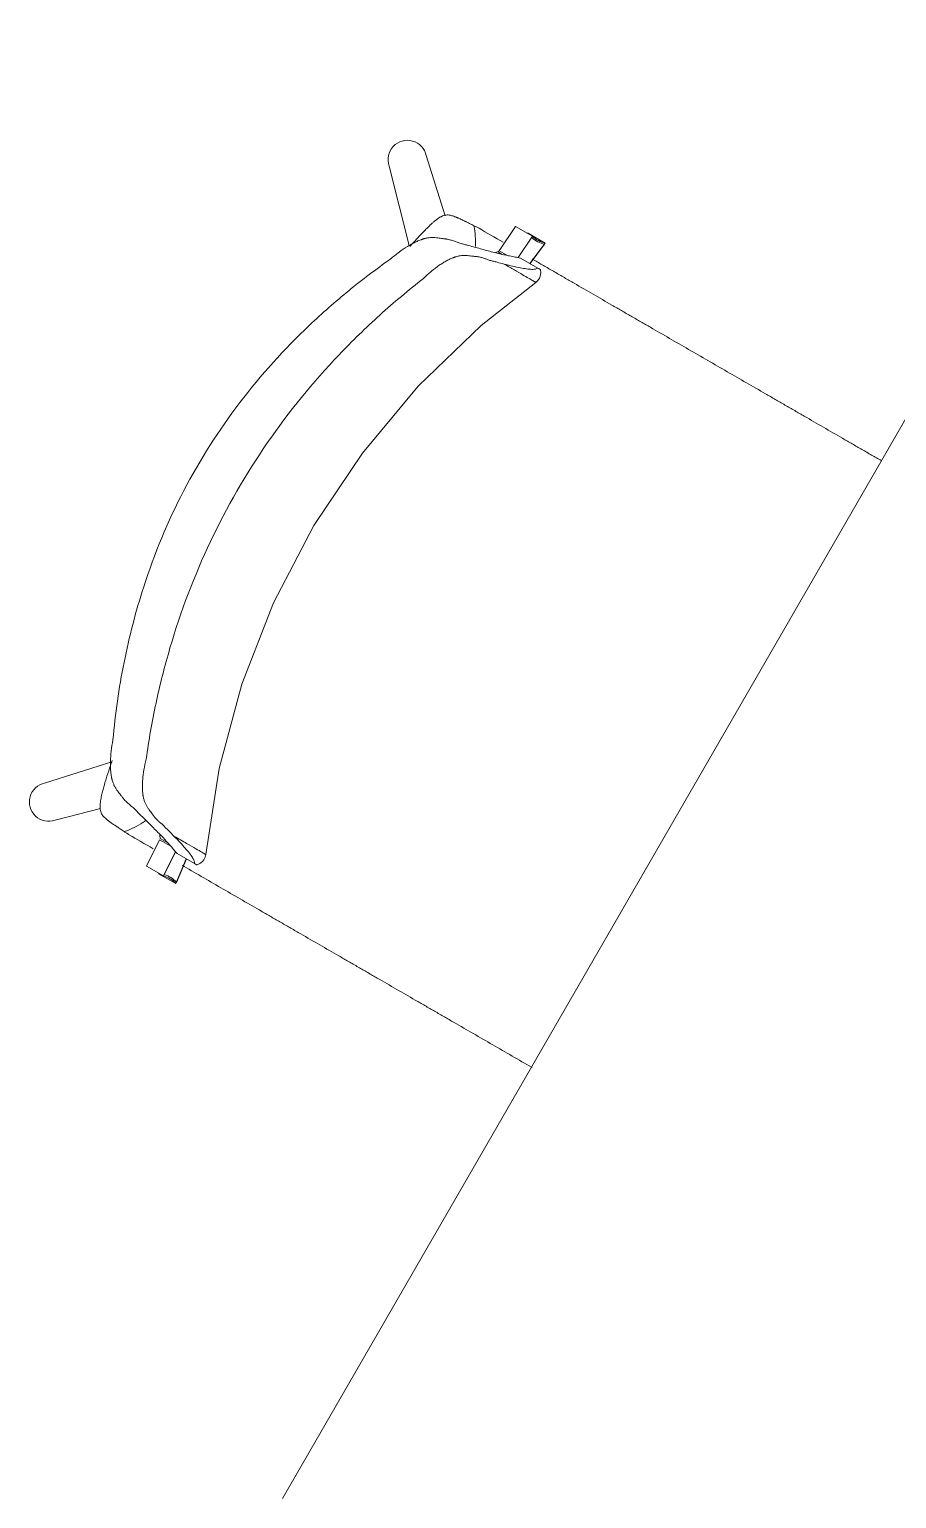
# Model space of a CAD drawing. Header units: millimetres. Extents: x 155927 to 295199, y -4084 to 97293.
# Drawn here: x 179725 to 180313, y 21008 to 22004 of the extents above; entities that cross this region are included whole.
import ezdxf

# ---------------------------------------------------------------- set-up
doc = ezdxf.new("R2010")
doc.units = ezdxf.units.MM
doc.header["$MEASUREMENT"] = 0
doc.layers.add('I-FURN', color=8, linetype='CONTINUOUS', lineweight=9)

msp = doc.modelspace()

# ---------------------------------------------------------------- linework, layer by layer
at = {"layer": 'I-FURN'}
for p, q in [((180471.77, 22003.54), (179896.81, 21007.61)), ((179969.26, 21910.86), (179982.81, 21857.03)), ((180007.22, 21877.09), (179994.39, 21917.96)), ((180043.85, 21853.37), (180054.99, 21869.93)), ((180054.99, 21869.93), (180066.53, 21863.26)), ((180066.53, 21863.26), (180056.82, 21848.82)), ((180075.11, 21858.69), (180063.56, 21865.35)), ((180045.96, 21851.05), (180043.35, 21852.56)), ((180048.97, 21850.42), (180043.85, 21853.37)), ((180064.74, 21844.84), (180075.11, 21858.69)), ((180064.81, 21844.8), (180074.61, 21857.88)), ((180058.33, 21848.54), (180070.13, 21841.73)), ((180072.09, 21838.55), (180071.93, 21840.69)), ((180031.61, 21802.72), (180068.73, 21832.01)), ((180068.73, 21832.01), (180070.08, 21833.33)), ((180070.08, 21833.33), (180071.12, 21834.91)), ((180071.12, 21834.91), (180071.69, 21836.31)), ((180071.69, 21836.31), (180072.09, 21838.55)), ((179988.99, 21761.74), (180031.61, 21802.72)), ((179951.04, 21716.39), (179988.99, 21761.74)), ((179918.21, 21667.21), (179951.04, 21716.39)), ((179890.89, 21614.77), (179918.21, 21667.21)), ((179869.4, 21559.69), (179890.89, 21614.77)), ((179854, 21502.62), (179869.4, 21559.69)), ((179781.04, 21506.99), (179735.57, 21492.7)), ((179844.85, 21444.24), (179854, 21502.62)), ((179742.68, 21467.57), (179773.46, 21475.34)), ((179804.64, 21436.37), (179813.41, 21454.29)), ((179813.41, 21454.29), (179821.07, 21449.87)), ((179813.91, 21455.1), (179819.02, 21452.15)), ((179824.27, 21446.22), (179816.19, 21429.71)), ((179824.34, 21446.14), (179816.69, 21430.52)), ((179825.33, 21444.98), (179837.14, 21438.16)), ((179844.38, 21442.41), (179843.53, 21440.72)), ((179844.85, 21444.24), (179844.38, 21442.41)), ((179816.19, 21429.71), (179804.64, 21436.37)), ((179824.44, 21424.56), (179831.62, 21441.35)), ((179824.94, 21425.37), (179831.74, 21441.28)), ((179840.87, 21438.06), (179838.93, 21437.13)), ((179842.61, 21439.52), (179840.87, 21438.06)), ((179843.53, 21440.72), (179842.61, 21439.52)), ((179812.89, 21431.23), (179824.44, 21424.56))]:
    msp.add_line(p, q, dxfattribs=at)
for centre, start, end in [((179981.59, 21915.25), 11.96621, 199.58244), ((179738.29, 21479.9), 101.98964, 289.60587)]:
    msp.add_arc(centre, 13.09, start, end, dxfattribs=at)
for centre, start_param, end_param in [((180067.14, 21882.33), 0.238848, 0.322489), ((180078.19, 21874.86), 6.026179, 6.605675), ((180078.69, 21875.67), 6.026179, 6.605675), ((179811.52, 21412.98), 2.819103, 3.398599), ((179812.02, 21413.79), 2.819103, 3.398599)]:
    msp.add_ellipse(centre, major_axis=(-8.7, -15.06), ratio=0.978487, start_param=start_param, end_param=end_param, dxfattribs=at)
for points, knots in [([(179983.22, 21856.28), (179984.81, 21858.05), (179987.4, 21860.9), (179990.5, 21864.22), (179992.25, 21866.06), (179993.57, 21867.42), (179994.78, 21868.65), (179995.93, 21869.78), (179997.12, 21870.93), (179998.44, 21872.17), (179999.85, 21873.41), (180001.25, 21874.54), (180002.41, 21875.39), (180003.34, 21875.99), (180004.03, 21876.39), (180004.74, 21876.76), (180005.75, 21877.2), (180007.02, 21877.57), (180008.49, 21877.77), (180009.86, 21877.7), (180011.14, 21877.46), (180012.47, 21877.08), (180013.62, 21876.66), (180014.45, 21876.33), (180014.93, 21876.14), (180015.29, 21875.98), (180015.65, 21875.83), (180016.13, 21875.62), (180016.95, 21875.26), (180018.07, 21874.74), (180019.17, 21874.21), (180020.08, 21873.77), (180020.8, 21873.42), (180021.54, 21873.06), (180022.53, 21872.57), (180024.27, 21871.7), (180025.76, 21870.95), (180026.72, 21870.46)], [0, 0, 0, 0, 0.125, 0.1875, 0.21875, 0.25, 0.28125, 0.3125, 0.34375, 0.375, 0.40625, 0.4375, 0.46875, 0.484375, 0.5, 0.515625, 0.53125, 0.5625, 0.59375, 0.625, 0.65625, 0.6875, 0.71875, 0.734375, 0.742188, 0.75, 0.757812, 0.765625, 0.78125, 0.8125, 0.84375, 0.859375, 0.875, 0.890625, 0.90625, 0.9375, 1, 1, 1, 1]), ([(180027.68, 21856.39), (180027.68, 21856.44), (180027.79, 21858.72), (180027.72, 21863.32), (180027.16, 21868.04), (180026.72, 21870.46)], [0.94378293, 0.94378293, 0.94378293, 0.94378293, 0.94444444, 0.97222222, 1, 1, 1, 1]), ([(179969.99, 21847.75), (179972.02, 21849.49), (179975.99, 21852.66), (179980.68, 21855.84), (179984.27, 21857.94), (179986.88, 21859.29), (179988.98, 21860.24), (179990.4, 21860.81), (179991.21, 21861.11), (179991.81, 21861.32), (179992.4, 21861.51), (179993.17, 21861.74), (179994.5, 21862.07), (179996.31, 21862.37), (179998.37, 21862.48), (180000.31, 21862.42), (180002.16, 21862.24), (180003.92, 21861.99), (180005.34, 21861.77), (180006.3, 21861.63), (180006.85, 21861.56), (180007.26, 21861.51), (180007.67, 21861.46), (180008.19, 21861.38), (180009.08, 21861.23), (180010.28, 21860.97), (180011.62, 21860.58), (180013.31, 21860.02), (180014.91, 21859.41), (180016.53, 21858.83), (180017.79, 21858.45), (180019.07, 21858.09), (180020.76, 21857.62), (180023.69, 21856.82), (180027.73, 21855.73), (180032.21, 21854.52), (180036.46, 21853.39), (180040.55, 21852.32), (180044.36, 21851.38), (180047.85, 21850.6), (180049.94, 21850.18), (180050.93, 21850.01)], [0, 0, 0, 0, 0.035714, 0.071429, 0.089286, 0.107143, 0.125, 0.133929, 0.138393, 0.142857, 0.147321, 0.151786, 0.160714, 0.178571, 0.196429, 0.214286, 0.232143, 0.25, 0.267857, 0.276786, 0.28125, 0.285714, 0.290179, 0.294643, 0.303571, 0.321429, 0.339286, 0.357143, 0.392857, 0.410714, 0.428571, 0.446429, 0.464286, 0.5, 0.571429, 0.642857, 0.714286, 0.785714, 0.857143, 0.928571, 1, 1, 1, 1]), ([(180047.13, 21844.49), (180045.55, 21844.88), (180043.17, 21845.49), (180040.38, 21846.23), (180038.79, 21846.66), (180037.58, 21846.98), (180036.43, 21847.32), (180035.01, 21847.83), (180033.64, 21848.36), (180032.2, 21848.83), (180031.03, 21849.14), (180029.96, 21849.35), (180029.14, 21849.47), (180028.65, 21849.52), (180028.27, 21849.55), (180027.88, 21849.58), (180027.36, 21849.64), (180026.42, 21849.74), (180025.02, 21849.91), (180023.25, 21850.11), (180021.38, 21850.24), (180019.4, 21850.25), (180017.33, 21850.08), (180015.53, 21849.74), (180014.24, 21849.37), (180013.49, 21849.12), (180012.92, 21848.91), (180012.35, 21848.68), (180011.58, 21848.36), (180010.21, 21847.75), (180008.22, 21846.74), (180005.77, 21845.31), (180002.41, 21843.11), (179998.06, 21839.78), (179994.43, 21836.51), (179992.58, 21834.71)], [0, 0, 0, 0, 0.125, 0.1875, 0.21875, 0.25, 0.28125, 0.3125, 0.375, 0.40625, 0.4375, 0.46875, 0.484375, 0.492188, 0.5, 0.507812, 0.515625, 0.53125, 0.5625, 0.59375, 0.625, 0.65625, 0.6875, 0.71875, 0.734375, 0.742188, 0.75, 0.757812, 0.765625, 0.78125, 0.8125, 0.84375, 0.875, 0.9375, 1, 1, 1, 1]), ([(180043.89, 21853.36), (180043.47, 21853.19), (180042.64, 21852.82), (180041.77, 21852.41), (180041.33, 21852.2)], [-0.8741323, -0.8741323, -0.8741323, -0.8741323, -0.6666667, -0.4718724, -0.4718724, -0.4718724, -0.4718724]), ([(179781.86, 21521.88), (179783.42, 21539.53), (179788.44, 21574.56), (179803.23, 21631.74), (179828.13, 21691.87), (179866.34, 21751.75), (179906.06, 21795.57), (179941.53, 21826.73), (179960.32, 21840.96), (179969.99, 21847.75)], [-1, -1, -1, -1, -0.863636, -0.727273, -0.545455, -0.363636, -0.181818, -0.090909, 0, 0, 0, 0]), ([(180047.13, 21844.49), (180049.73, 21842.99), (180054.38, 21840.3), (180059.91, 21837.11), (180064.02, 21834.73), (180066.32, 21833.41), (180067.55, 21832.69), (180068.19, 21832.32), (180068.61, 21832.08), (180068.73, 21832.01), (180068.73, 21832.01)], [0, 0, 0, 0, 0.1111111, 0.2222222, 0.3333333, 0.4444444, 0.5, 0.5555556, 0.6111111, 0.6625707, 0.6625707, 0.6625707, 0.6625707]), ([(180066.18, 21847.92), (180066.78, 21847.57), (180069.6, 21845.94), (180074.67, 21843.01), (180081.43, 21839.11), (180088.12, 21835.25), (180096.88, 21830.19), (180107.58, 21824.01), (180118.18, 21817.89), (180126.76, 21812.94), (180133.32, 21809.15), (180139.92, 21805.34), (180148.61, 21800.32), (180159.39, 21794.1), (180172.28, 21786.66), (180185.39, 21779.09), (180198.53, 21771.5), (180211.49, 21764.02), (180222.32, 21757.77), (180231.05, 21752.73), (180237.67, 21748.91), (180244.28, 21745.09), (180252.97, 21740.07), (180263.75, 21733.85), (180274.56, 21727.6), (180283.29, 21722.57), (180289.9, 21718.75), (180296.49, 21714.95), (180300.91, 21712.39), (180303.16, 21711.1), (180303.25, 21711.04)], [-0.8977274, -0.8977274, -0.8977274, -0.8977274, -0.8928571, -0.875, -0.8571429, -0.8392857, -0.8214286, -0.7857143, -0.75, -0.7321429, -0.7142857, -0.6964286, -0.6785714, -0.6428571, -0.6071429, -0.5714286, -0.5357143, -0.5, -0.4642857, -0.4464286, -0.4285714, -0.4107143, -0.3928571, -0.3571429, -0.3214286, -0.3035714, -0.2857143, -0.2678571, -0.25, -0.2492433, -0.2492433, -0.2492433, -0.2492433]), ([(179992.58, 21834.71), (179982.39, 21826.8), (179962.67, 21810.28), (179925.71, 21774.36), (179884.89, 21724.36), (179846.15, 21657.26), (179823.26, 21596.91), (179810.64, 21546.95), (179806.19, 21521.61), (179804.44, 21508.84)], [-1, -1, -1, -1, -0.9, -0.8, -0.6, -0.4, -0.2, -0.1, 0, 0, 0, 0]), ([(179820.37, 21450.66), (179819.07, 21452.19), (179816.8, 21454.71), (179813.17, 21458.49), (179810.2, 21461.5), (179807.1, 21464.61), (179803.81, 21467.88), (179800.84, 21470.84), (179798.38, 21473.27), (179796.81, 21474.84), (179795.52, 21476.04), (179794.21, 21477.15), (179792.89, 21478.23), (179791.55, 21479.41), (179790.55, 21480.38), (179789.72, 21481.28), (179789.14, 21481.98), (179788.82, 21482.4), (179788.57, 21482.72), (179788.32, 21483.05), (179787.99, 21483.49), (179787.38, 21484.26), (179786.49, 21485.38), (179785.39, 21486.78), (179784.31, 21488.29), (179783.28, 21489.94), (179782.35, 21491.78), (179781.7, 21493.49), (179781.32, 21494.81), (179781.13, 21495.6), (179781.01, 21496.2), (179780.89, 21496.83), (179780.75, 21497.67), (179780.53, 21499.19), (179780.3, 21501.48), (179780.17, 21504.42), (179780.19, 21508.57), (179780.6, 21514.23), (179781.36, 21519.25), (179781.86, 21521.88)], [0, 0, 0, 0, 0.142857, 0.214286, 0.285714, 0.357143, 0.428571, 0.5, 0.535714, 0.571429, 0.589286, 0.607143, 0.642857, 0.660714, 0.678571, 0.696429, 0.705357, 0.709821, 0.714286, 0.71875, 0.723214, 0.732143, 0.75, 0.767857, 0.785714, 0.803571, 0.821429, 0.839286, 0.848214, 0.852679, 0.857143, 0.861607, 0.866071, 0.875, 0.892857, 0.910714, 0.928571, 0.964286, 1, 1, 1, 1]), ([(179789.6, 21459.75), (179788.69, 21460.34), (179787.3, 21461.25), (179785.68, 21462.32), (179784.76, 21462.93), (179784.07, 21463.39), (179783.41, 21463.84), (179782.57, 21464.41), (179781.56, 21465.1), (179780.55, 21465.82), (179779.83, 21466.34), (179779.41, 21466.65), (179779.1, 21466.89), (179778.78, 21467.12), (179778.37, 21467.44), (179777.67, 21467.99), (179776.74, 21468.78), (179775.74, 21469.74), (179774.89, 21470.73), (179774.15, 21471.88), (179773.58, 21473.25), (179773.27, 21474.54), (179773.15, 21475.63), (179773.11, 21476.43), (179773.11, 21477.23), (179773.17, 21478.33), (179773.32, 21479.76), (179773.61, 21481.54), (179773.98, 21483.38), (179774.38, 21485.15), (179774.78, 21486.76), (179775.19, 21488.31), (179775.65, 21489.98), (179776.17, 21491.8), (179776.89, 21494.24), (179778.21, 21498.58), (179779.39, 21502.24), (179780.12, 21504.51)], [0, 0, 0, 0, 0.0625, 0.09375, 0.109375, 0.125, 0.140625, 0.15625, 0.1875, 0.21875, 0.234375, 0.242188, 0.25, 0.257812, 0.265625, 0.28125, 0.3125, 0.34375, 0.375, 0.40625, 0.4375, 0.46875, 0.484375, 0.5, 0.515625, 0.53125, 0.5625, 0.59375, 0.625, 0.65625, 0.6875, 0.71875, 0.75, 0.78125, 0.8125, 0.875, 1, 1, 1, 1]), ([(179804.44, 21508.84), (179803.8, 21506.34), (179802.78, 21501.56), (179802.08, 21496.13), (179801.85, 21492.12), (179801.84, 21489.27), (179801.96, 21487.05), (179802.11, 21485.56), (179802.22, 21484.73), (179802.31, 21484.12), (179802.41, 21483.53), (179802.57, 21482.75), (179802.89, 21481.44), (179803.5, 21479.71), (179804.39, 21477.84), (179805.38, 21476.13), (179806.43, 21474.58), (179807.49, 21473.14), (179808.34, 21472.02), (179808.9, 21471.26), (179809.21, 21470.83), (179809.43, 21470.51), (179809.65, 21470.19), (179809.94, 21469.8), (179810.45, 21469.14), (179811.16, 21468.32), (179812.02, 21467.47), (179813.15, 21466.45), (179814.29, 21465.54), (179815.44, 21464.56), (179816.31, 21463.73), (179817.19, 21462.85), (179818.36, 21461.68), (179820.4, 21459.64), (179822.11, 21457.88), (179823.24, 21456.71)], [0, 0, 0, 0, 0.0625, 0.125, 0.15625, 0.1875, 0.21875, 0.234375, 0.242188, 0.25, 0.257812, 0.265625, 0.28125, 0.3125, 0.34375, 0.375, 0.40625, 0.4375, 0.46875, 0.484375, 0.492188, 0.5, 0.507812, 0.515625, 0.53125, 0.5625, 0.59375, 0.625, 0.6875, 0.71875, 0.75, 0.78125, 0.8125, 0.875, 1, 1, 1, 1]), ([(179789.6, 21459.75), (179791.92, 21460.58), (179796.28, 21462.45), (179801.07, 21465.12), (179803.64, 21466.87), (179804.38, 21467.39)], [0, 0, 0, 0, 0.02777778, 0.05555556, 0.06696683, 0.06696683, 0.06696683, 0.06696683]), ([(179813.68, 21457.88), (179813.71, 21457.4), (179813.78, 21456.4), (179813.9, 21455.51), (179813.96, 21455.05)], [-0.5281276, -0.5281276, -0.5281276, -0.5281276, -0.3333333, -0.1189454, -0.1189454, -0.1189454, -0.1189454]), ([(179844.85, 21444.24), (179844.85, 21444.24), (179844.73, 21444.31), (179844.28, 21444.57), (179843.49, 21445.02), (179841.77, 21446.01), (179838.39, 21447.97), (179832.15, 21451.57), (179826.49, 21454.83), (179823.24, 21456.71)], [0.3374293, 0.3374293, 0.3374293, 0.3374293, 0.3888889, 0.4444444, 0.5138889, 0.5833333, 0.7222222, 0.8611111, 1, 1, 1, 1]), ([(180065.96, 21299.95), (180065.91, 21299.98), (180061.53, 21302.51), (180052.69, 21307.61), (180039.4, 21315.29), (180026.31, 21322.85), (180015.42, 21329.13), (180006.67, 21334.18), (180000.05, 21338.01), (179993.44, 21341.82), (179984.77, 21346.83), (179974.05, 21353.02), (179963.36, 21359.19), (179954.74, 21364.16), (179948.19, 21367.95), (179941.62, 21371.74), (179932.97, 21376.74), (179922.21, 21382.95), (179911.4, 21389.19), (179902.66, 21394.23), (179896.01, 21398.07), (179889.37, 21401.91), (179880.65, 21406.94), (179869.83, 21413.19), (179856.79, 21420.72), (179843.42, 21428.43), (179834.11, 21433.81), (179829.29, 21436.59), (179828.89, 21436.82)], [-0.7503695, -0.7503695, -0.7503695, -0.7503695, -0.75, -0.7142857, -0.6785714, -0.6428571, -0.6071429, -0.5892857, -0.5714286, -0.5535714, -0.5357143, -0.5, -0.4642857, -0.4464286, -0.4285714, -0.4107143, -0.3928571, -0.3571429, -0.3214286, -0.3035714, -0.2857143, -0.2678571, -0.25, -0.2142857, -0.1785714, -0.1428571, -0.1071429, -0.103964, -0.103964, -0.103964, -0.103964])]:
    msp.add_open_spline(points, degree=3, knots=knots, dxfattribs=at)
for points in [[(180026.72, 21870.46), (180027.29, 21870.17), (180028.44, 21869.59), (180029.59, 21869), (180030.16, 21868.71)], [(180030.16, 21868.71), (180035.48, 21865.64), (180040.95, 21862.48), (180046.59, 21859.23)], [(180070.13, 21841.73), (180069.76, 21841.45), (180068.68, 21841.02), (180066.09, 21840.79), (180062.53, 21841.14), (180058.12, 21841.92), (180053, 21842.97), (180049.15, 21843.94), (180047.13, 21844.49)], [(180050.93, 21850.01), (180052.27, 21849.7), (180054.84, 21849.18), (180057.19, 21848.75), (180058.33, 21848.54)], [(180071.25, 21841.08), (180071.58, 21840.89), (180071.99, 21840.65), (180071.9, 21840.71), (180071.33, 21841.04), (180070.62, 21841.45), (180070.13, 21841.73)], [(179781.35, 21508.03), (179780.94, 21506.86), (179780.53, 21505.69), (179780.12, 21504.51)], [(179780.12, 21504.51), (179780.53, 21505.67), (179780.93, 21506.82), (179781.33, 21507.97)], [(179792.83, 21457.65), (179792.29, 21457.99), (179791.21, 21458.7), (179790.13, 21459.4), (179789.6, 21459.75)], [(179809.21, 21448.19), (179803.57, 21451.44), (179798.12, 21454.59), (179792.83, 21457.65)], [(179823.24, 21456.71), (179824.73, 21455.23), (179827.49, 21452.38), (179830.96, 21448.47), (179833.85, 21445.04), (179835.93, 21442.14), (179837.03, 21439.78), (179837.19, 21438.63), (179837.14, 21438.16)], [(179825.33, 21444.98), (179824.58, 21445.86), (179823.03, 21447.69), (179821.3, 21449.65), (179820.37, 21450.66)], [(179837.14, 21438.16), (179837.62, 21437.88), (179838.33, 21437.48), (179838.91, 21437.14), (179838.99, 21437.09), (179838.59, 21437.32), (179838.27, 21437.51)]]:
    msp.add_open_spline(points, degree=3, dxfattribs=at)

doc.saveas('drawing.dxf')
